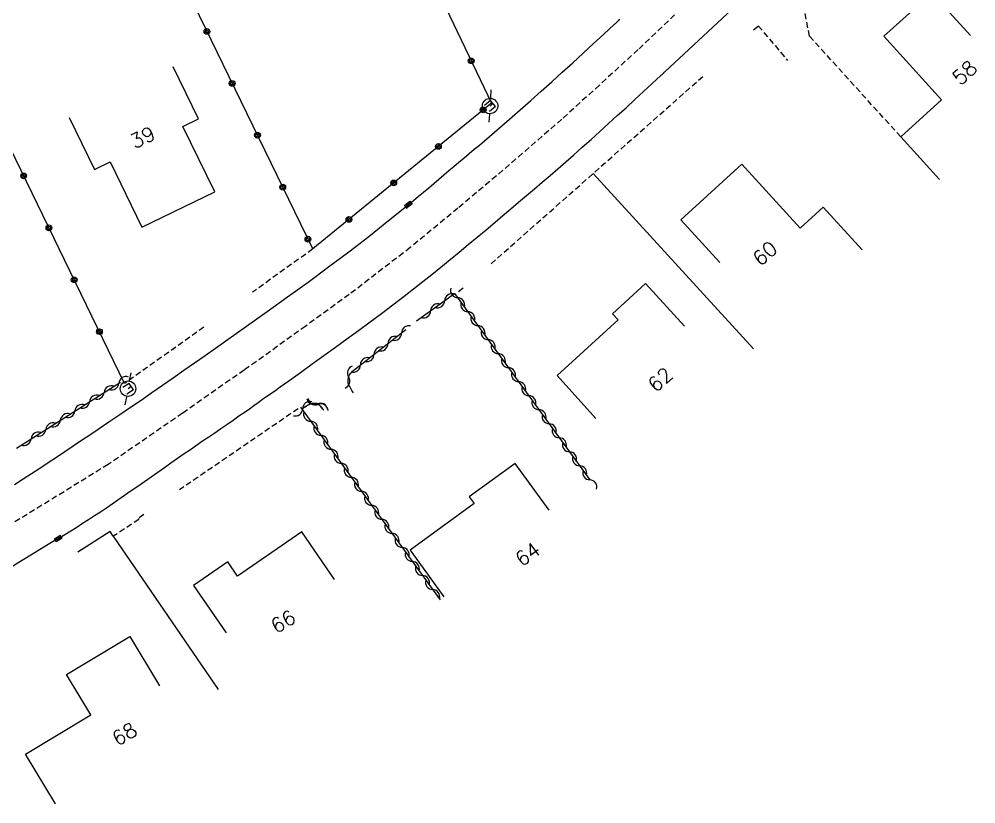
# Model space of a CAD drawing. Header units: millimetres. Extents: x 133000 to 134000, y 143000 to 144000.
# Drawn here: x 133590.7 to 133673.6, y 143000 to 143067.9 of the extents above; entities that cross this region are included whole.
import ezdxf
from ezdxf.enums import TextEntityAlignment as Align

# ---------------------------------------------------------------- set-up
doc = ezdxf.new("R2010")
doc.units = ezdxf.units.MM
doc.linetypes.add('DASHED', pattern=[0.75, 0.5, -0.25])
doc.layers.get('0').update_dxf_attribs({"linetype": 'CONTINUOUS'})
for name, color, linetype in [('W0001', 6, 'DASHED'), ('W0008', 7, 'CONTINUOUS'), ('W0100', 7, 'CONTINUOUS'), ('W0112', 1, 'DASHED'), ('W0310', 3, 'CONTINUOUS'), ('W0322', 7, 'CONTINUOUS'), ('W0330', 7, 'CONTINUOUS'), ('W0400', 7, 'CONTINUOUS'), ('W0471', 7, 'CONTINUOUS'), ('W0991', 7, 'CONTINUOUS')]:
    doc.layers.add(name, color=color, linetype=linetype)
doc.styles.get("Standard").update_dxf_attribs({"font": 'romans.shx', "width": 0.85})

# ---------------------------------------------------------------- blocks, each defined once
blk = doc.blocks.new('t310o')
at = {"color": 0, "linetype": 'Continuous'}
for centre, start, end in [((-0.5, 0.375), 216.8699, 323.1304), ((0.5, -0.375), 36.8699, 143.1303)]:
    blk.add_arc(centre, 0.625, start, end, dxfattribs=at)
blk = doc.blocks.new('t322o')
at = {"color": 0, "linetype": 'Continuous'}
for radius in [0.25, 0.15]:
    blk.add_circle((0, 0), radius, dxfattribs=at)
blk = doc.blocks.new('T471')
for p, q in [((0.500001, 0.500001), (1.000002, 1.000002)), ((-0.333334, 0.333334), (-0.333334, -0.333334)), ((-0.333334, 0.333334), (0.333334, 0.333334)), ((-0.333334, 0), (0, 0)), ((-0.500001, -0.500001), (-1.000002, -1.000002)), ((-0.333334, -0.333334), (0.333334, -0.333334))]:
    blk.add_line(p, q)
blk.add_ellipse((0, 0), major_axis=(0.471405, 0.471405), ratio=1, start_param=5.497787144, end_param=11.780972451)
blk = doc.blocks.new('T400')
for p, q in [((-0.15, 0.3), (0.15, 0.3)), ((-0.15, -0.25), (-0.15, 0.3)), ((-0.15, 0.15), (0.15, 0.15)), ((-0.15, 0), (0.15, 0)), ((0.15, 0.3), (0.15, -0.25)), ((-0.15, -0.15), (0.15, -0.15)), ((-0.15, -0.25), (-0.15, -0.3)), ((-0.15, -0.3), (0.15, -0.3)), ((0.15, -0.3), (0.15, -0.25))]:
    blk.add_line(p, q)

msp = doc.modelspace()

# ---------------------------------------------------------------- linework, layer by layer
at = {"layer": 'W0001'}
msp.add_lwpolyline([(133663.331, 143083.262), (133644.36, 143065.314), (133641.016, 143062.236), (133637.75, 143059.283), (133632.657, 143054.861), (133628.75, 143051.58), (133624.625, 143048.173), (133619.344, 143044.111), (133615.563, 143041.361), (133610.235, 143037.564), (133604.891, 143033.83), (133598.453, 143029.392), (133571.11, 143012.548), (133550.297, 143000.001)], dxfattribs=at)
at = {"layer": 'W0008'}
for points in [[(133593.782, 143022.767), (133593.828, 143022.798), (133593.86, 143022.814), (133593.907, 143022.845), (133593.938, 143022.861), (133593.969, 143022.892), (133594.016, 143022.908), (133594.047, 143022.939), (133594.094, 143022.954), (133594.125, 143022.986), (133594.172, 143023.001), (133594.172, 143023.001), (133594.688, 143023.329), (133595.203, 143023.642), (133595.719, 143023.97), (133596.235, 143024.298), (133596.75, 143024.626), (133597.266, 143024.97), (133597.782, 143025.298), (133598.297, 143025.642), (133598.797, 143025.986), (133599.297, 143026.33), (133599.875, 143026.72), (133600.453, 143027.126), (133601.032, 143027.517), (133601.61, 143027.923), (133602.172, 143028.314), (133602.75, 143028.72), (133603.328, 143029.126), (133603.891, 143029.533), (133604.469, 143029.923), (133605.047, 143030.33), (133605.578, 143030.689), (133606.094, 143031.048), (133606.625, 143031.423), (133607.157, 143031.783), (133607.688, 143032.142), (133608.203, 143032.501), (133608.735, 143032.861), (133609.266, 143033.22), (133609.782, 143033.595), (133610.313, 143033.955), (133610.688, 143034.22), (133611.078, 143034.486), (133611.453, 143034.751), (133611.828, 143035.033), (133612.203, 143035.298), (133612.594, 143035.564), (133612.969, 143035.83), (133613.344, 143036.111), (133613.719, 143036.376), (133614.094, 143036.642), (133615.11, 143037.361), (133616.125, 143038.095), (133617.125, 143038.814), (133618.141, 143039.533), (133619.141, 143040.267), (133620.141, 143041.001), (133621.141, 143041.736), (133622.141, 143042.47), (133623.125, 143043.22), (133624.11, 143043.97), (133624.11, 143043.97), (133624.907, 143044.595), (133625.703, 143045.22), (133626.5, 143045.845), (133627.282, 143046.486), (133628.078, 143047.126), (133628.86, 143047.767), (133629.641, 143048.423), (133630.422, 143049.064), (133631.188, 143049.72), (133631.969, 143050.361), (133632.657, 143050.939), (133633.344, 143051.517), (133634.016, 143052.095), (133634.703, 143052.673), (133635.391, 143053.251), (133636.063, 143053.83), (133636.735, 143054.423), (133637.422, 143055.001), (133638.094, 143055.595), (133638.766, 143056.173), (133639.532, 143056.861), (133640.297, 143057.533), (133641.047, 143058.22), (133641.813, 143058.908), (133642.563, 143059.595), (133643.328, 143060.283), (133644.078, 143060.986), (133644.828, 143061.673), (133645.578, 143062.376), (133646.328, 143063.064), (133646.36, 143063.095), (133646.391, 143063.126), (133646.438, 143063.158), (133646.469, 143063.189), (133646.5, 143063.22), (133646.532, 143063.251), (133646.563, 143063.283), (133646.594, 143063.314), (133646.625, 143063.345), (133646.672, 143063.376), (133646.672, 143063.376), (133654.172, 143070.376)], [(133590.344, 143027.658), (133591.078, 143028.142), (133591.797, 143028.611), (133592.532, 143029.08), (133593.25, 143029.564), (133593.969, 143030.033), (133594.703, 143030.517), (133595.422, 143031.001), (133596.141, 143031.486), (133596.86, 143031.955), (133597.594, 143032.439), (133598.516, 143033.08), (133599.453, 143033.705), (133600.375, 143034.345), (133601.313, 143034.97), (133602.235, 143035.611), (133603.157, 143036.251), (133604.078, 143036.892), (133605, 143037.548), (133605.922, 143038.189), (133606.844, 143038.83), (133606.844, 143038.83), (133608.641, 143040.095), (133610.438, 143041.361), (133612.219, 143042.626), (133614, 143043.908), (133615.782, 143045.189), (133617.547, 143046.501), (133619.297, 143047.814), (133621.032, 143049.142), (133622.75, 143050.501), (133624.453, 143051.876), (133624.907, 143052.251), (133625.344, 143052.611), (133625.782, 143052.97), (133626.219, 143053.345), (133626.657, 143053.72), (133627.094, 143054.08), (133627.532, 143054.455), (133627.969, 143054.83), (133628.407, 143055.189), (133628.844, 143055.564), (133628.844, 143055.564), (133629.282, 143055.939), (133629.719, 143056.314), (133630.172, 143056.689), (133630.61, 143057.048), (133631.047, 143057.423), (133631.485, 143057.798), (133631.922, 143058.173), (133632.36, 143058.548), (133632.797, 143058.923), (133633.235, 143059.298), (133633.235, 143059.298), (133634.141, 143060.111), (133635.063, 143060.908), (133635.969, 143061.72), (133636.891, 143062.533), (133637.797, 143063.361), (133638.703, 143064.173), (133639.594, 143065.001), (133640.5, 143065.83), (133641.391, 143066.658), (133642.297, 143067.486), (133642.344, 143067.533), (133642.407, 143067.58), (133642.469, 143067.642), (133642.516, 143067.689), (133642.578, 143067.751), (133642.641, 143067.798), (133642.688, 143067.845), (133642.75, 143067.908), (133642.797, 143067.955)], [(133598.891, 143023.173), (133598.61, 143023.579), (133595.828, 143021.798)], [(133593.782, 143022.767), (133583.563, 143016.533), (133556.11, 143000.001)]]:
    msp.add_lwpolyline(points, dxfattribs=at)
at = {"layer": 'W0100'}
for points in [[(133670.485, 143054.064), (133667.125, 143057.767), (133670.641, 143060.97), (133665.657, 143066.47), (133669.813, 143070.236), (133673.172, 143066.533)], [(133595.078, 143059.439), (133597.266, 143054.939), (133598.61, 143055.595), (133601.375, 143049.923), (133607.688, 143052.986), (133604.922, 143058.658), (133606.282, 143059.314), (133604.094, 143063.814)], [(133663.782, 143047.986), (133660.407, 143051.673), (133658.407, 143049.845), (133653.36, 143055.392), (133648.078, 143050.564), (133651.453, 143046.876)], [(133648.391, 143041.361), (133645.016, 143045.048), (133642.157, 143042.439), (133642.641, 143041.908), (133637.344, 143037.08), (133640.703, 143033.376)], [(133636.657, 143025.439), (133633.719, 143029.486), (133629.735, 143026.595), (133630.172, 143026.001), (133624.61, 143021.97), (133627.547, 143017.923)], [(133618.063, 143019.439), (133615.235, 143023.548), (133609.657, 143019.72), (133608.813, 143020.954), (133605.844, 143018.923), (133608.672, 143014.798)], [(133593.875, 143000.017), (133591.297, 143004.298), (133596.938, 143007.704), (133594.844, 143011.189), (133600.328, 143014.501), (133602.907, 143010.22)]]:
    msp.add_lwpolyline(points, dxfattribs=at)
at = {"layer": 'W0112'}
for points in [[(133667.125, 143057.767), (133659.219, 143066.47), (133658.36, 143070.861), (133667.61, 143079.595)], [(133654.375, 143067.033), (133654.782, 143067.376), (133657.313, 143064.376)], [(133631.625, 143046.767), (133650.032, 143063.033)], [(133616.172, 143048.048), (133610.953, 143044.298)], [(133628.813, 143044.376), (133629.266, 143044.751)], [(133606.75, 143041.283), (133599.875, 143036.392)], [(133614.907, 143034.22), (133604.625, 143027.189)], [(133601.547, 143025.048), (133601.047, 143024.72), (133601.11, 143024.626), (133598.891, 143023.173)]]:
    msp.add_lwpolyline(points, dxfattribs=at)
at = {"layer": 'W0310'}
for points in [[(133625.172, 143041.814), (133628.469, 143044.189), (133640.188, 143028.048)], [(133619.703, 143035.58), (133619.641, 143035.689), (133619.563, 143035.798), (133619.5, 143035.908), (133619.438, 143036.017), (133619.375, 143036.126), (133619.328, 143036.236), (133619.282, 143036.345), (133619.25, 143036.455), (133619.235, 143036.58), (133619.235, 143036.689), (133619.25, 143036.783), (133619.266, 143036.861), (133619.282, 143036.939), (133619.313, 143037.033), (133619.344, 143037.111), (133619.391, 143037.189), (133619.438, 143037.267), (133619.485, 143037.33), (133619.547, 143037.392), (133619.61, 143037.455), (133619.61, 143037.455), (133619.61, 143037.455), (133619.61, 143037.47), (133619.61, 143037.47), (133619.61, 143037.47), (133619.61, 143037.47), (133619.61, 143037.47), (133619.61, 143037.47), (133619.61, 143037.47), (133619.61, 143037.47), (133619.61, 143037.47), (133624.25, 143041.064)], [(133590.5, 143030.814), (133599.516, 143036.517)], [(133615.11, 143034.345), (133627.203, 143017.673)], [(133615.219, 143034.158), (133615.282, 143034.205), (133615.344, 143034.251), (133615.407, 143034.298), (133615.469, 143034.345), (133615.532, 143034.392), (133615.594, 143034.439), (133615.657, 143034.47), (133615.719, 143034.517), (133615.797, 143034.548), (133615.86, 143034.58), (133615.86, 143034.58), (133615.922, 143034.611), (133615.985, 143034.626), (133616.063, 143034.642), (133616.125, 143034.658), (133616.188, 143034.673), (133616.266, 143034.673), (133616.328, 143034.673), (133616.391, 143034.673), (133616.453, 143034.673), (133616.516, 143034.658), (133616.516, 143034.658), (133616.578, 143034.626), (133616.657, 143034.58), (133616.719, 143034.548), (133616.782, 143034.486), (133616.844, 143034.423), (133616.907, 143034.361), (133616.953, 143034.298), (133617.016, 143034.22), (133617.063, 143034.158), (133617.125, 143034.08), (133617.063, 143034.158), (133617.016, 143034.22), (133616.953, 143034.298), (133616.907, 143034.361), (133616.844, 143034.423), (133616.782, 143034.486), (133616.719, 143034.548), (133616.657, 143034.58), (133616.578, 143034.626), (133616.516, 143034.658), (133616.516, 143034.658), (133616.453, 143034.673), (133616.391, 143034.673), (133616.328, 143034.673), (133616.266, 143034.673), (133616.188, 143034.673), (133616.125, 143034.658), (133616.063, 143034.642), (133615.985, 143034.626), (133615.922, 143034.611), (133615.86, 143034.58), (133615.86, 143034.58), (133615.797, 143034.548), (133615.719, 143034.517), (133615.657, 143034.47), (133615.594, 143034.439), (133615.532, 143034.392), (133615.469, 143034.345), (133615.407, 143034.298), (133615.344, 143034.251), (133615.282, 143034.205), (133615.219, 143034.158)]]:
    msp.add_lwpolyline(points, dxfattribs=at)
at = {"layer": 'W0322'}
for points in [[(133623.422, 143077.876), (133631.657, 143060.673), (133616.172, 143048.048), (133605.828, 143069.314)], [(133599.875, 143036.392), (133588.063, 143060.673)]]:
    msp.add_lwpolyline(points, dxfattribs=at)
at = {"layer": 'W0330'}
for points in [[(133654.375, 143039.392), (133640.485, 143054.595)], [(133598.891, 143023.173), (133607.985, 143009.908)]]:
    msp.add_lwpolyline(points, dxfattribs=at)

# ---------------------------------------------------------------- block references
at = {"layer": 'W0310'}
for p, rotation in [((133627.606, 143043.567), 35.76798547878456), ((133628.726, 143043.835), 305.9811010725856), ((133626.389, 143042.691), 35.76798547878456), ((133629.607, 143042.622), 305.9811010725856), ((133630.488, 143041.408), 305.9811010725856), ((133623.867, 143040.767), 37.75434996031584), ((133631.37, 143040.194), 305.9811010725856), ((133622.681, 143039.849), 37.75434996031584), ((133632.251, 143038.98), 305.9811010725856), ((133621.495, 143038.93), 37.75434996031584), ((133620.309, 143038.012), 37.75434996031584), ((133633.132, 143037.766), 305.9811010725856), ((133619.288, 143036.958), 71.60170872627671), ((133634.013, 143036.553), 305.9811010725856), ((133599.374, 143036.427), 32.31713410072379), ((133598.106, 143035.625), 32.31713410072379), ((133634.895, 143035.339), 305.9811010725856), ((133596.839, 143034.823), 32.31713410072379), ((133615.293, 143034.213), 36.82586914187244), ((133616.566, 143034.632), 153.3982912577167), ((133616.646, 143034.586), 329.1009356923587), ((133635.776, 143034.125), 305.9811010725856), ((133595.571, 143034.022), 32.31713410072379), ((133615.99, 143033.131), 305.9569145042881), ((133594.303, 143033.22), 32.31713410072379), ((133636.657, 143032.911), 305.9811010725856), ((133593.036, 143032.418), 32.31713410072379), ((133616.871, 143031.917), 305.9569145042881), ((133637.538, 143031.697), 305.9811010725856), ((133591.768, 143031.616), 32.31713410072379), ((133617.752, 143030.703), 305.9569145042881), ((133638.42, 143030.484), 305.9811010725856), ((133618.633, 143029.488), 305.9569145042881), ((133639.301, 143029.27), 305.9811010725856), ((133619.514, 143028.274), 305.9569145042881), ((133640.182, 143028.056), 305.9811010725856), ((133620.394, 143027.06), 305.9569145042881), ((133621.275, 143025.846), 305.9569145042881), ((133622.156, 143024.632), 305.9569145042881), ((133623.037, 143023.418), 305.9569145042881), ((133623.917, 143022.203), 305.9569145042881), ((133624.798, 143020.989), 305.9569145042881), ((133625.679, 143019.775), 305.9569145042881), ((133626.56, 143018.561), 305.9569145042881)]:
    msp.add_blockref('t310o', p, dxfattribs=dict(at, rotation=rotation))
at = {"layer": 'W0322'}
for p, rotation in [((133607.009, 143066.887), 115.9387506279691), ((133629.898, 143064.346), 295.5784765798972), ((133609.196, 143062.39), 115.9387506279691), ((133630.938, 143060.087), 219.1916249455059), ((133611.383, 143057.894), 115.9387506279691), ((133627.062, 143056.927), 219.1916249455059), ((133591.126, 143054.377), 115.9423419028685), ((133623.187, 143053.768), 219.1916249455059), ((133613.57, 143053.398), 115.9387506279691), ((133619.312, 143050.608), 219.1916249455059), ((133593.313, 143049.881), 115.9423419028685), ((133615.757, 143048.902), 115.9387506279691), ((133595.501, 143045.384), 115.9423419028685), ((133597.688, 143040.888), 115.9423419028685)]:
    msp.add_blockref('t322o', p, dxfattribs=dict(at, rotation=rotation))
at = {"layer": 'W0400'}
for p, rotation in [((133624.453, 143051.876), 308.6615970692279), ((133594.125, 143022.986), 121.6331920385504)]:
    msp.add_blockref('T400', p, dxfattribs=dict(at, rotation=rotation))
at = {"layer": 'W0471'}
for p, rotation in [((133631.537, 143060.427), 220.6012946450967), ((133600.167, 143035.951), 213.6900675259797)]:
    msp.add_blockref('T471', p, dxfattribs=dict(at, rotation=rotation))

# ---------------------------------------------------------------- texts
at = {"layer": 'W0991'}
for s, rotation, p in [('58', 42, (133672.657, 143063.315)), ('39', 26, (133601.435, 143057.712)), ('60', 42, (133655.359, 143047.665)), ('62', 42, (133646.28, 143036.743)), ('64', 36, (133634.791, 143021.62)), ('66', 31, (133613.612, 143015.785)), ('68', 31, (133599.857, 143006.047))]:
    msp.add_text(s, height=1.25, rotation=rotation, dxfattribs=at).set_placement(p, align=Align.MIDDLE)

doc.saveas('drawing.dxf')
